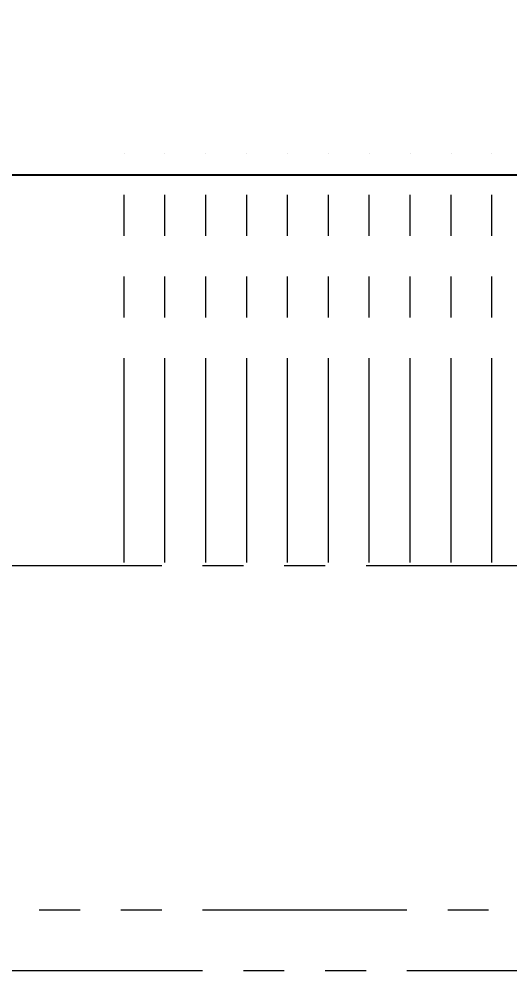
# Model space of a CAD drawing. Header units: inches. Extents: x 0 to 157513, y -28488 to 35640.
# Drawn here: x 34280 to 35481, y 15859 to 18189 of the extents above; entities that cross this region are included whole.
import ezdxf

# ---------------------------------------------------------------- set-up
doc = ezdxf.new("R2010")
doc.units = ezdxf.units.IN
doc.header["$LTSCALE"] = 400
doc.header["$MEASUREMENT"] = 0
doc.linetypes.add('CENTER', pattern=[2, 1.25, -0.25, 0.25, -0.25])
doc.linetypes.add('PHANTOM', pattern=[2.5, 1.25, -0.25, 0.25, -0.25, 0.25, -0.25])
doc.layers.add('BF STR', color=8, linetype='PHANTOM', lineweight=5)
doc.layers.add('cen', color=1, linetype='CENTER')
doc.styles.add('ROMANS', font='romans')
doc.dimstyles.new('SAM2 60 SC', dxfattribs={"dimscale": 60, "dimtxt": 2.5, "dimasz": 2.5, "dimexe": 1.25, "dimexo": 0.625, "dimtad": 1, "dimtoh": 1, "dimdec": 0, "dimdsep": 46, "dimtxsty": 'ROMANS', "dimblk": 'OBLIQUE', "dimcen": 2.5, "dimclrd": 1, "dimclre": 1, "dimclrt": 256, "dimadec": 0, "dimazin": 2, "dimtfac": 1, "dimtdec": 0, "dimtofl": 0, "dimtmove": 0, "dimatfit": 3, "dimfxl": 1, "dimtolj": 1, "dimtzin": 0, "dimarcsym": 1})

# ---------------------------------------------------------------- blocks, each defined once
blk = doc.blocks.new('611bf4 strgaele')
at = {"layer": 'BF STR'}
for p, q in [((-268791.8422431403, 30862.85836552191), (-268791.8422431403, 31862.93781370879)), ((-268691.8422431403, 30862.85836552191), (-268691.8422431403, 31862.93781370879)), ((-268591.8422431403, 30862.85836552191), (-268591.8422431403, 31862.93781370879)), ((-268491.8422431403, 30862.85836552191), (-268491.8422431403, 31862.93781370879)), ((-268391.8422431403, 30862.85836552191), (-268391.8422431403, 31862.93781370879)), ((-268291.8422431403, 30862.85836552191), (-268291.8422431403, 31862.93781370879)), ((-268191.8422431403, 30862.85836552191), (-268191.8422431403, 31862.93781370879)), ((-268091.8422431403, 30862.85836552191), (-268091.8422431403, 31862.93781370879)), ((-267991.8422431403, 30862.85836552191), (-267991.8422431403, 31862.93781370879)), ((-267891.8422431403, 30862.85836552191), (-267891.8422431403, 31862.93781370879)), ((-267699.8294116748, 30855.01700462529, -169.378960908881), (-272099.8294116762, 30855.01700462532, -169.378960908881)), ((-272599.8294116767, 30013.44811189291), (-267199.8294116749, 30013.44811189291)), ((-267599.8294116749, 29863.44811189291, -1749.743104838817), (-272199.8294116767, 29863.44811189291, -1749.743104838817))]:
    blk.add_line(p, q, dxfattribs=at)
blk = doc.blocks.new('_OBLIQUE')
at = {"color": 0, "linetype": 'ByBlock'}
blk.add_line((-0.5, -0.5), (0.5, 0.5), dxfattribs=at)
blk = doc.blocks.new('*D336')
at = {"color": 1, "lineweight": -2}
for p, q in [((36166.35192690347, 22393.87790600463), (38094.9058237818, 22393.87790600463)), ((38019.9058237818, 22393.87790600463), (38019.9058237818, 17807.76376013466)), ((33466.41849954455, 17807.76376013466), (38094.9058237818, 17807.76376013466))]:
    blk.add_line(p, q, dxfattribs=at)
at = {"layer": 'Defpoints', "color": 0}
for p in [(36128.85192690347, 22393.87790600463, 169.378960447121), (33428.91849954455, 17807.76376013466, 23.4323284934747), (38019.9058237818, 17807.76376013466)]:
    blk.add_point(p, dxfattribs=at)
at = {"color": 1, "lineweight": -2, "xscale": 150, "yscale": 150, "zscale": 150}
for p, rotation in [((38019.9058237818, 22393.87790600463), 90), ((38019.9058237818, 17807.76376013466), 270)]:
    blk.add_blockref('_OBLIQUE', p, dxfattribs=dict(at, rotation=rotation))
at = {"insert": (37907.40582378179, 20100.82083306965), "char_height": 150, "attachment_point": 5, "rotation": 90, "style": 'ROMANS'}
blk.add_mtext('\\A1;4586', dxfattribs=at)

msp = doc.modelspace()

# ---------------------------------------------------------------- block references
at = {"layer": 'cen', "ltscale": 0.5}
msp.add_blockref('611bf4 strgaele', (303328.6813385783, -14004.25456826835, 169.378960447121), dxfattribs=at)

# ---------------------------------------------------------------- dimensions: what is measured, and where the dimension line sits
dim = msp.add_linear_dim(base=(38019.9058237818, 17807.76376013466), p1=(36128.85192690347, 22393.87790600463, 169.378960447121), p2=(33428.91849954455, 17807.76376013466, 23.4323284934747), angle=90, dimstyle='SAM2 60 SC', override={"dimtoh": 0})
dim.commit()
dim.dimension.update_dxf_attribs({"geometry": '*D336', "text_midpoint": (37907.40582378179, 20100.82083306965)})

doc.saveas('drawing.dxf')
